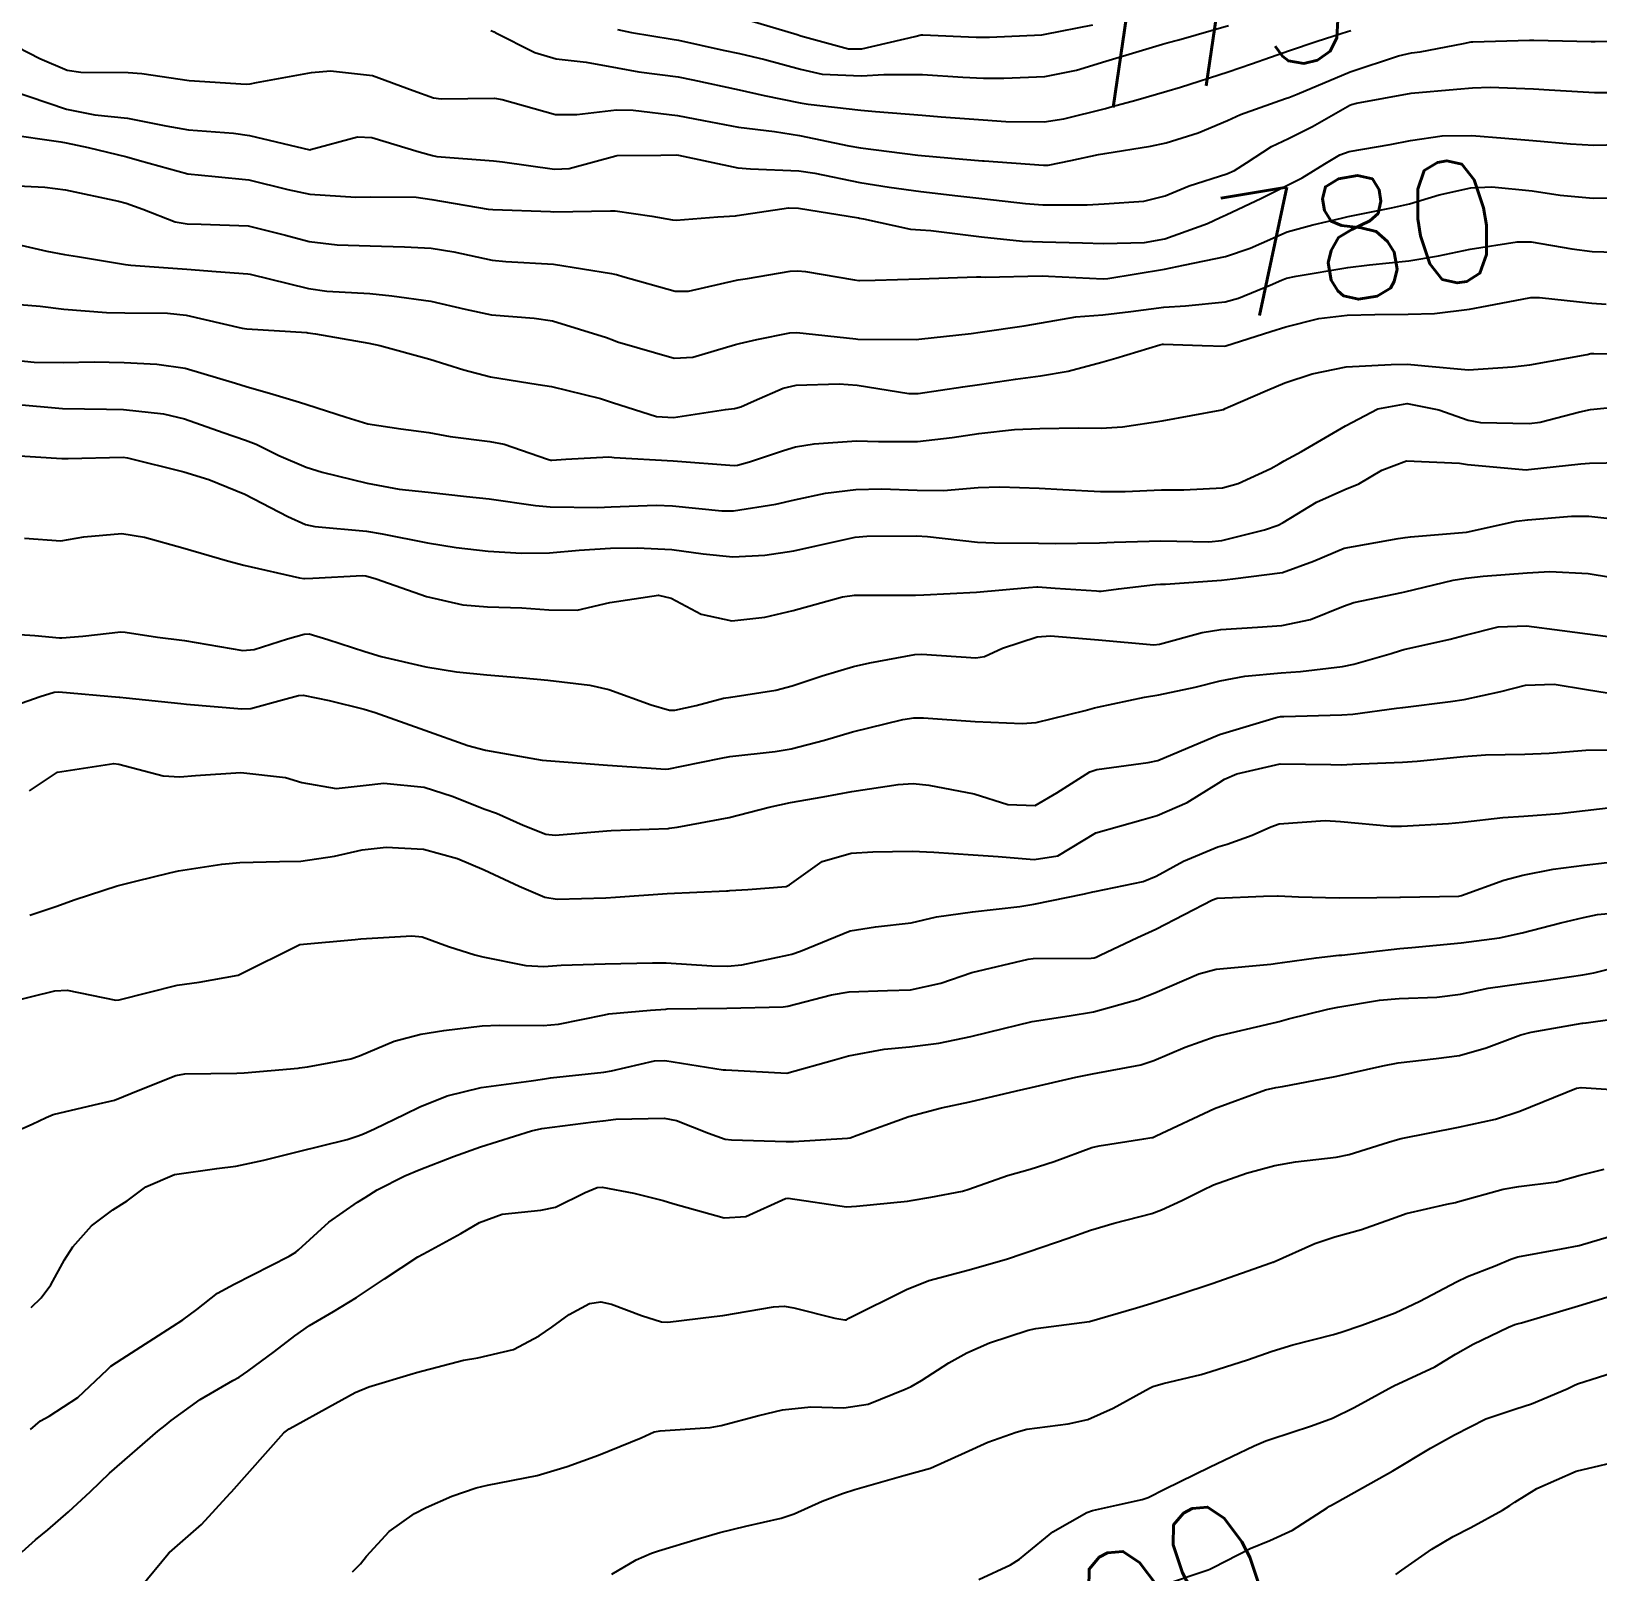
# Model space of a CAD drawing. Header units: metres. Extents: x 318500 to 325275, y 7408834 to 7428799.
# Drawn here: x 321854.1 to 321905.3, y 7423456.1 to 7423506.6 of the extents above; entities that cross this region are included whole.
import ezdxf
from ezdxf.enums import TextEntityAlignment as Align

# ---------------------------------------------------------------- set-up
doc = ezdxf.new("R2010")
doc.units = ezdxf.units.M
doc.header["$MEASUREMENT"] = 0
for name, color, linetype in [('Cotas', 45, 'Continuous'), ('Curvas de Nivel 1m', 11, 'Continuous'), ('Curvas de Nivel 5m', 15, 'Continuous'), ('Vias Primárias', 230, 'Continuous')]:
    doc.layers.add(name, color=color, linetype=linetype)
doc.styles.add('Style-STANDARD', font='STANDARD.shx')

msp = doc.modelspace()

# ---------------------------------------------------------------- linework, layer by layer
at = {"layer": 'Curvas de Nivel 1m', "flags": 128}
for points, elevation in [([(321877.268, 7423507.017), (321879.144, 7423506.451), (321879.26, 7423506.416), (321880.819, 7423505.989), (321881.256, 7423505.985), (321883, 7423506.394), (321883.206, 7423506.446), (321883.261, 7423506.449), (321885.006, 7423506.373), (321885.26, 7423506.363), (321885.438, 7423506.367), (321887.154, 7423506.449), (321887.262, 7423506.463), (321888.819, 7423506.772)], 774), ([(321869.116, 7423506.582), (321869.222, 7423506.543), (321869.259, 7423506.526), (321870.561, 7423505.868), (321871.251, 7423505.662), (321872.24, 7423505.551), (321873.248, 7423505.369), (321873.964, 7423505.236), (321875.246, 7423505.066), (321875.727, 7423504.975), (321877.242, 7423504.638), (321878.065, 7423504.462), (321879.237, 7423504.221), (321879.505, 7423504.176), (321881.233, 7423503.98), (321881.71, 7423503.936), (321883.231, 7423503.809), (321883.855, 7423503.759), (321885.229, 7423503.658), (321885.977, 7423503.61), (321887.229, 7423503.6), (321887.872, 7423503.692), (321889.236, 7423504.037), (321889.458, 7423504.095), (321890.232, 7423504.305), (321891.243, 7423504.595), (321891.689, 7423504.728), (321893.25, 7423505.233), (321894.011, 7423505.494), (321895.257, 7423505.929), (321896.137, 7423506.227), (321896.985, 7423506.494), (321897.266, 7423506.589)], 776), ([(321853.254, 7423506.235), (321854.357, 7423505.67), (321855.245, 7423505.29), (321855.698, 7423505.217), (321857.245, 7423505.212), (321857.687, 7423505.176), (321859.242, 7423504.951), (321861.106, 7423504.826), (321861.242, 7423504.842), (321861.444, 7423504.889), (321863.246, 7423505.213), (321863.866, 7423505.27), (321865.245, 7423505.108), (321866.57, 7423504.617), (321867.237, 7423504.386), (321867.492, 7423504.35), (321869.237, 7423504.372), (321869.49, 7423504.323), (321871.229, 7423503.841), (321871.933, 7423503.84), (321873.232, 7423503.99), (321873.774, 7423503.979), (321875.23, 7423503.802), (321876.076, 7423503.639), (321877.224, 7423503.423), (321878.403, 7423503.277), (321879.22, 7423503.143), (321880.83, 7423502.811), (321881.215, 7423502.748), (321883.094, 7423502.509), (321883.212, 7423502.493), (321884.564, 7423502.376), (321885.209, 7423502.318), (321885.263, 7423502.315), (321887.208, 7423502.176), (321887.365, 7423502.181), (321888.105, 7423502.331), (321889.013, 7423502.522), (321889.214, 7423502.56), (321890.714, 7423502.801), (321891.219, 7423502.912), (321892.265, 7423503.234), (321893.231, 7423503.641), (321893.655, 7423503.835), (321894.793, 7423504.244), (321895.127, 7423504.355), (321895.242, 7423504.391), (321895.508, 7423504.501), (321897.25, 7423505.233), (321898.829, 7423505.759), (321899.257, 7423505.85), (321899.542, 7423505.893), (321900.954, 7423506.163), (321901.21, 7423506.211), (321901.261, 7423506.217), (321903.12, 7423506.275), (321903.262, 7423506.273), (321905.137, 7423506.227), (321905.262, 7423506.227), (321907.098, 7423506.246)], 777), ([(321853.397, 7423504.629), (321855.229, 7423504.01), (321856.156, 7423503.826), (321857.225, 7423503.711), (321858.48, 7423503.462), (321859.219, 7423503.333), (321860.691, 7423503.223), (321861.217, 7423503.153), (321863.187, 7423502.684), (321863.21, 7423502.686), (321864.75, 7423503.104), (321865.217, 7423503.084), (321866.768, 7423502.614), (321867.208, 7423502.488), (321867.354, 7423502.462), (321869.206, 7423502.315), (321869.498, 7423502.284), (321871.203, 7423502.051), (321871.677, 7423502.071), (321873.209, 7423502.486), (321873.25, 7423502.489), (321874.677, 7423502.508), (321875.198, 7423502.512), (321875.264, 7423502.499), (321877.204, 7423502.088), (321877.616, 7423502.053), (321879.203, 7423501.994), (321879.727, 7423501.918), (321881.198, 7423501.612), (321882.15, 7423501.451), (321883.194, 7423501.315), (321884.401, 7423501.169), (321885.191, 7423501.083), (321886.613, 7423500.924), (321887.188, 7423500.88), (321888.637, 7423500.877), (321889.189, 7423500.907), (321890.494, 7423500.997), (321891.193, 7423501.173), (321891.971, 7423501.505), (321893.205, 7423501.897), (321893.462, 7423502.002), (321893.852, 7423502.254), (321894.674, 7423502.79), (321895.222, 7423503.055), (321896.018, 7423503.439), (321897.239, 7423504.141), (321897.289, 7423504.16), (321897.457, 7423504.207), (321899.244, 7423504.537), (321900.742, 7423504.668), (321901.245, 7423504.707), (321901.826, 7423504.731), (321903.245, 7423504.674), (321903.763, 7423504.64), (321905.245, 7423504.56), (321906.769, 7423504.56)], 778), ([(321853.216, 7423503.203), (321855.038, 7423502.946), (321855.212, 7423502.912), (321855.935, 7423502.759), (321857.206, 7423502.449), (321857.613, 7423502.325), (321859.198, 7423501.89), (321860.089, 7423501.808), (321861.195, 7423501.697), (321862.476, 7423501.385), (321863.189, 7423501.232), (321864.701, 7423501.124), (321865.188, 7423501.137), (321866.676, 7423501.127), (321867.187, 7423501.055), (321869.025, 7423500.74), (321869.182, 7423500.724), (321871.074, 7423500.659), (321871.182, 7423500.653), (321873.029, 7423500.685), (321873.182, 7423500.682), (321874.388, 7423500.512), (321875.062, 7423500.385), (321875.179, 7423500.374), (321876.543, 7423500.48), (321877.128, 7423500.523), (321877.181, 7423500.528), (321878.859, 7423500.779), (321879.185, 7423500.774), (321881.154, 7423500.447), (321881.18, 7423500.444), (321881.312, 7423500.418), (321882.859, 7423500.077), (321883.177, 7423500.056), (321883.524, 7423500.039), (321885.175, 7423499.835), (321886.515, 7423499.691), (321887.173, 7423499.665), (321888.481, 7423499.635), (321889.173, 7423499.617), (321890.518, 7423499.641), (321891.175, 7423499.763), (321892.573, 7423500.269), (321892.985, 7423500.461), (321893.184, 7423500.551), (321894.341, 7423501.1), (321895.199, 7423501.524), (321895.676, 7423501.76), (321896.417, 7423502.222), (321896.912, 7423502.517), (321897.216, 7423502.626), (321898.557, 7423502.853), (321899.222, 7423502.984), (321900.253, 7423503.141), (321901.225, 7423503.147), (321902.305, 7423503.063), (321903.223, 7423502.984), (321904.461, 7423502.871), (321905.221, 7423502.834), (321906.451, 7423502.859)], 779), ([(321853.169, 7423499.692), (321854.578, 7423499.364), (321855.165, 7423499.251), (321855.587, 7423499.187), (321857.162, 7423498.924), (321857.33, 7423498.906), (321859.161, 7423498.766), (321860.122, 7423498.7), (321861.159, 7423498.617), (321861.243, 7423498.605), (321863.152, 7423498.134), (321863.748, 7423498.054), (321865.15, 7423497.971), (321865.872, 7423497.9), (321867.147, 7423497.719), (321868.272, 7423497.464), (321869.14, 7423497.276), (321870.536, 7423497.162), (321871.138, 7423497.08), (321872.9, 7423496.532), (321873.129, 7423496.446), (321873.261, 7423496.395), (321875.12, 7423495.855), (321875.726, 7423495.886), (321877.128, 7423496.307), (321877.255, 7423496.342), (321877.824, 7423496.463), (321878.899, 7423496.687), (321879.134, 7423496.697), (321881.064, 7423496.488), (321881.131, 7423496.483), (321883.053, 7423496.469), (321883.131, 7423496.474), (321884.842, 7423496.665), (321885.135, 7423496.704), (321886.572, 7423496.915), (321887.14, 7423497.017), (321888.261, 7423497.206), (321889.145, 7423497.281), (321890.067, 7423497.38), (321891.149, 7423497.525), (321891.854, 7423497.574), (321893.152, 7423497.699), (321893.592, 7423497.817), (321894.625, 7423498.245), (321894.993, 7423498.41), (321895.162, 7423498.472), (321895.474, 7423498.547), (321897.166, 7423498.824), (321897.88, 7423498.912), (321899.169, 7423499.044), (321900.135, 7423499.205), (321901.173, 7423499.422), (321902.707, 7423499.669), (321903.175, 7423499.661), (321904.5, 7423499.436), (321905.172, 7423499.347), (321905.934, 7423499.331)], 781), ([(321853.143, 7423497.657), (321854.361, 7423497.559), (321855.14, 7423497.464), (321856.537, 7423497.351), (321857.139, 7423497.341), (321858.531, 7423497.328), (321859.138, 7423497.264), (321860.98, 7423496.844), (321861.132, 7423496.819), (321863.096, 7423496.695), (321863.13, 7423496.692), (321863.372, 7423496.656), (321865.126, 7423496.349), (321865.479, 7423496.272), (321867.118, 7423495.828), (321868.228, 7423495.478), (321869.11, 7423495.244), (321870.664, 7423494.999), (321871.106, 7423494.928), (321872.704, 7423494.534), (321873.099, 7423494.409), (321874.534, 7423493.948), (321875.094, 7423493.917), (321876.796, 7423494.173), (321877.097, 7423494.212), (321877.302, 7423494.264), (321877.734, 7423494.464), (321878.685, 7423494.875), (321879.108, 7423494.969), (321880.516, 7423495.022), (321881.108, 7423494.973), (321882.795, 7423494.705), (321883.105, 7423494.698), (321884.564, 7423494.92), (321885.109, 7423494.999), (321886.291, 7423495.174), (321887.114, 7423495.281), (321888.013, 7423495.43), (321889.121, 7423495.727), (321889.57, 7423495.858), (321891.016, 7423496.291), (321891.107, 7423496.313), (321891.13, 7423496.312), (321892.397, 7423496.271), (321893.13, 7423496.245), (321893.174, 7423496.26), (321894.653, 7423496.729), (321895.14, 7423496.884), (321896.216, 7423497.152), (321897.146, 7423497.263), (321898.053, 7423497.29), (321899.147, 7423497.299), (321900.001, 7423497.318), (321901.15, 7423497.461), (321901.728, 7423497.575), (321903.156, 7423497.839), (321903.439, 7423497.843), (321905.153, 7423497.661), (321905.623, 7423497.625)], 782), ([(321853.116, 7423495.833), (321854.172, 7423495.722), (321855.114, 7423495.714), (321856.131, 7423495.739), (321857.115, 7423495.718), (321858.179, 7423495.659), (321859.112, 7423495.53), (321860.759, 7423495.04), (321861.104, 7423494.925), (321861.977, 7423494.677), (321862.855, 7423494.421), (321863.097, 7423494.344), (321864.379, 7423493.926), (321865.091, 7423493.708), (321866.17, 7423493.538), (321867.088, 7423493.421), (321867.781, 7423493.294), (321869.086, 7423493.132), (321869.558, 7423493.046), (321870.972, 7423492.552), (321871.08, 7423492.522), (321871.109, 7423492.52), (321871.567, 7423492.545), (321872.981, 7423492.631), (321873.081, 7423492.617), (321873.157, 7423492.605), (321875.08, 7423492.5), (321877.078, 7423492.346), (321877.192, 7423492.355), (321877.578, 7423492.465), (321878.7, 7423492.838), (321879.085, 7423492.954), (321879.703, 7423493.057), (321881.087, 7423493.151), (321881.804, 7423493.126), (321883.087, 7423493.123), (321884.213, 7423493.255), (321885.09, 7423493.392), (321886.257, 7423493.518), (321887.092, 7423493.558), (321888.347, 7423493.576), (321889.093, 7423493.568), (321889.791, 7423493.605), (321891.095, 7423493.805), (321892.994, 7423494.156), (321893.099, 7423494.18), (321893.154, 7423494.205), (321893.251, 7423494.258), (321894.54, 7423494.814), (321895.112, 7423495.044), (321895.997, 7423495.347), (321897.12, 7423495.57), (321898.588, 7423495.654), (321899.125, 7423495.658), (321899.693, 7423495.605), (321901.123, 7423495.475), (321902.555, 7423495.569), (321903.125, 7423495.641), (321905.005, 7423495.978), (321905.129, 7423496.005), (321905.217, 7423496.011), (321907.129, 7423495.981)], 783), ([(321853.529, 7423494.352), (321855.094, 7423494.212), (321856.535, 7423494.189), (321857.094, 7423494.175), (321858.403, 7423494.031), (321859.092, 7423493.872), (321860.358, 7423493.426), (321861.085, 7423493.172), (321861.435, 7423493.036), (321862.181, 7423492.673), (321863.074, 7423492.285), (321863.597, 7423492.127), (321865.067, 7423491.762), (321866.112, 7423491.572), (321867.063, 7423491.465), (321868.321, 7423491.331), (321869.06, 7423491.25), (321870.582, 7423491.032), (321871.057, 7423490.985), (321872.62, 7423490.971), (321873.057, 7423490.988), (321874.527, 7423491.039), (321875.058, 7423491.018), (321876.676, 7423490.855), (321877.056, 7423490.855), (321878.444, 7423491.071), (321879.061, 7423491.213), (321880.066, 7423491.434), (321881.067, 7423491.552), (321881.901, 7423491.575), (321883.067, 7423491.534), (321883.929, 7423491.52), (321885.069, 7423491.618), (321885.781, 7423491.648), (321887.069, 7423491.595), (321887.836, 7423491.561), (321889.068, 7423491.487), (321889.876, 7423491.494), (321891.069, 7423491.546), (321891.802, 7423491.546), (321893.07, 7423491.615), (321893.575, 7423491.75), (321894.649, 7423492.244), (321894.924, 7423492.399), (321895.083, 7423492.49), (321895.651, 7423492.797), (321897.094, 7423493.638), (321898.155, 7423494.194), (321899.112, 7423494.375), (321900.15, 7423494.17), (321901.105, 7423493.822), (321901.508, 7423493.75), (321903.104, 7423493.715), (321903.469, 7423493.76), (321904.762, 7423494.105), (321905.111, 7423494.18), (321906.848, 7423494.347)], 784), ([(321853.855, 7423489.965), (321855.037, 7423489.878), (321855.791, 7423490.006), (321857.041, 7423490.114), (321857.776, 7423489.992), (321859.034, 7423489.645), (321860.499, 7423489.224), (321861.026, 7423489.078), (321862.852, 7423488.663), (321862.998, 7423488.638), (321863.02, 7423488.638), (321863.292, 7423488.656), (321864.914, 7423488.74), (321865.021, 7423488.725), (321865.359, 7423488.627), (321867.014, 7423488.058), (321868.202, 7423487.783), (321869.011, 7423487.717), (321870.135, 7423487.687), (321871.011, 7423487.612), (321871.945, 7423487.607), (321873.013, 7423487.858), (321874.607, 7423488.097), (321875.015, 7423487.994), (321876.004, 7423487.479), (321877.008, 7423487.253), (321878.088, 7423487.381), (321879.011, 7423487.592), (321880.633, 7423488.043), (321881.017, 7423488.101), (321882.715, 7423488.092), (321883.017, 7423488.101), (321883.291, 7423488.113), (321885.018, 7423488.192), (321886.717, 7423488.345), (321886.992, 7423488.369), (321887.02, 7423488.368), (321887.59, 7423488.331), (321888.944, 7423488.236), (321889.019, 7423488.231), (321889.099, 7423488.23), (321889.665, 7423488.304), (321890.873, 7423488.45), (321891.032, 7423488.46), (321891.206, 7423488.462), (321893.033, 7423488.593), (321893.406, 7423488.627), (321895.036, 7423488.842), (321896.049, 7423489.211), (321897.044, 7423489.64), (321898.816, 7423489.952), (321899.048, 7423489.987), (321899.216, 7423490.01), (321901.05, 7423490.16), (321902.675, 7423490.516), (321903.057, 7423490.564), (321904.487, 7423490.68), (321905.059, 7423490.686), (321906.629, 7423490.512)], 786), ([(321853.001, 7423486.852), (321854.187, 7423486.778), (321854.999, 7423486.698), (321855.069, 7423486.698), (321855.766, 7423486.759), (321857.002, 7423486.892), (321857.148, 7423486.884), (321858.203, 7423486.722), (321858.999, 7423486.628), (321859.094, 7423486.613), (321860.994, 7423486.283), (321861.365, 7423486.314), (321862.464, 7423486.668), (321863.002, 7423486.822), (321863.17, 7423486.826), (321863.781, 7423486.648), (321864.994, 7423486.255), (321865.525, 7423486.091), (321866.987, 7423485.747), (321867.99, 7423485.59), (321868.984, 7423485.483), (321870.159, 7423485.386), (321870.981, 7423485.309), (321872.361, 7423485.154), (321872.977, 7423485.008), (321874.36, 7423484.509), (321874.967, 7423484.33), (321875.139, 7423484.326), (321875.833, 7423484.487), (321876.728, 7423484.72), (321876.974, 7423484.76), (321878.45, 7423484.984), (321878.98, 7423485.126), (321879.967, 7423485.454), (321880.99, 7423485.76), (321881.521, 7423485.883), (321882.996, 7423486.154), (321883.221, 7423486.163), (321884.995, 7423486.046), (321885.273, 7423486.088), (321885.863, 7423486.357), (321887.004, 7423486.732), (321887.437, 7423486.766), (321889.003, 7423486.633), (321890.821, 7423486.473), (321891.003, 7423486.488), (321892.404, 7423486.874), (321893.011, 7423486.968), (321894.207, 7423487.047), (321895.013, 7423487.105), (321895.942, 7423487.295), (321897.023, 7423487.738), (321897.371, 7423487.859), (321898.936, 7423488.181), (321899.03, 7423488.201), (321900.615, 7423488.583), (321901.035, 7423488.655), (321901.6, 7423488.716), (321903.037, 7423488.831), (321903.787, 7423488.868), (321905.037, 7423488.803), (321906.566, 7423488.554)], 787), ([(321853.336, 7423484.415), (321854.359, 7423484.776), (321854.822, 7423484.922), (321854.972, 7423484.927), (321856.95, 7423484.761), (321856.97, 7423484.76), (321857.176, 7423484.737), (321858.968, 7423484.545), (321859.149, 7423484.526), (321860.965, 7423484.374), (321861.262, 7423484.389), (321862.302, 7423484.67), (321862.82, 7423484.815), (321862.972, 7423484.824), (321863.825, 7423484.647), (321864.966, 7423484.359), (321865.334, 7423484.256), (321866.956, 7423483.676), (321868.365, 7423483.172), (321868.947, 7423483.023), (321870.796, 7423482.698), (321870.942, 7423482.681), (321872.94, 7423482.53), (321874.84, 7423482.403), (321874.939, 7423482.41), (321875.364, 7423482.494), (321876.656, 7423482.763), (321876.945, 7423482.812), (321878.423, 7423482.98), (321878.949, 7423483.069), (321880.034, 7423483.354), (321880.958, 7423483.621), (321882.599, 7423484.03), (321882.967, 7423484.081), (321883.277, 7423484.077), (321884.966, 7423483.956), (321886.512, 7423483.893), (321886.966, 7423483.924), (321888.567, 7423484.316), (321888.878, 7423484.404), (321888.972, 7423484.427), (321890.517, 7423484.754), (321890.978, 7423484.83), (321892.175, 7423485.079), (321892.985, 7423485.289), (321893.794, 7423485.442), (321894.99, 7423485.549), (321895.619, 7423485.596), (321896.993, 7423485.759), (321897.367, 7423485.832), (321898.583, 7423486.186), (321898.897, 7423486.286), (321899.002, 7423486.313), (321900.517, 7423486.655), (321901.009, 7423486.789), (321902.094, 7423487.064), (321903.014, 7423487.094), (321904.183, 7423486.942), (321905.011, 7423486.835), (321906.446, 7423486.648)], 788), ([(321854.02, 7423481.688), (321854.935, 7423482.296), (321856.776, 7423482.58), (321856.938, 7423482.558), (321858.394, 7423482.178), (321858.934, 7423482.144), (321859.451, 7423482.189), (321860.936, 7423482.293), (321862.398, 7423482.131), (321862.933, 7423481.962), (321864.054, 7423481.766), (321864.932, 7423481.868), (321865.618, 7423481.939), (321866.932, 7423481.814), (321867.847, 7423481.514), (321868.925, 7423481.093), (321869.304, 7423480.954), (321870.18, 7423480.561), (321870.916, 7423480.274), (321871.224, 7423480.239), (321872.918, 7423480.379), (321873.058, 7423480.387), (321874.919, 7423480.458), (321874.957, 7423480.462), (321875.212, 7423480.496), (321876.923, 7423480.82), (321878.227, 7423481.157), (321878.929, 7423481.309), (321879.994, 7423481.497), (321880.932, 7423481.663), (321882.447, 7423481.902), (321882.943, 7423481.926), (321883.449, 7423481.878), (321884.938, 7423481.587), (321886.045, 7423481.242), (321886.933, 7423481.212), (321887.647, 7423481.621), (321888.729, 7423482.313), (321888.951, 7423482.386), (321890.634, 7423482.612), (321890.954, 7423482.682), (321891.652, 7423482.974), (321892.963, 7423483.529), (321894.827, 7423484.09), (321894.969, 7423484.119), (321895.073, 7423484.125), (321896.97, 7423484.174), (321897.33, 7423484.205), (321898.762, 7423484.394), (321898.974, 7423484.422), (321900.531, 7423484.61), (321900.978, 7423484.681), (321902.178, 7423484.946), (321902.985, 7423485.148), (321903.919, 7423485.183), (321904.984, 7423485.01), (321906.272, 7423484.795)], 789), ([(321853.387, 7423474.785), (321854.844, 7423475.139), (321855.243, 7423475.163), (321856.841, 7423474.834), (321856.945, 7423474.842), (321858.846, 7423475.331), (321859.566, 7423475.421), (321860.85, 7423475.654), (321862.86, 7423476.66), (321864.674, 7423476.822), (321864.863, 7423476.841), (321866.534, 7423476.944), (321866.864, 7423476.906), (321867.734, 7423476.597), (321868.593, 7423476.32), (321868.857, 7423476.258), (321870.267, 7423475.972), (321870.854, 7423475.941), (321871.418, 7423475.981), (321872.855, 7423476.028), (321874.407, 7423476.058), (321874.856, 7423476.054), (321876.345, 7423475.961), (321876.862, 7423475.946), (321877.335, 7423475.993), (321878.868, 7423476.315), (321878.972, 7423476.345), (321879.248, 7423476.444), (321880.877, 7423477.102), (321881.707, 7423477.236), (321882.88, 7423477.368), (321883.703, 7423477.561), (321884.884, 7423477.725), (321886.436, 7423477.898), (321886.886, 7423477.979), (321888.548, 7423478.315), (321888.824, 7423478.378), (321888.891, 7423478.393), (321890.466, 7423478.725), (321890.899, 7423478.897), (321891.791, 7423479.392), (321892.914, 7423479.855), (321893.223, 7423479.947), (321894.038, 7423480.243), (321894.647, 7423480.511), (321894.926, 7423480.607), (321896.427, 7423480.716), (321896.927, 7423480.682), (321898.574, 7423480.536), (321898.925, 7423480.532), (321900.466, 7423480.617), (321900.928, 7423480.668), (321902.248, 7423480.82), (321902.931, 7423480.863), (321904.098, 7423480.947), (321904.934, 7423481.043), (321905.876, 7423481.15)], 791), ([(321853.189, 7423470.373), (321854.097, 7423470.777), (321854.561, 7423470.995), (321854.785, 7423471.087), (321856.134, 7423471.405), (321856.792, 7423471.565), (321857.628, 7423471.897), (321858.805, 7423472.368), (321859.095, 7423472.418), (321860.806, 7423472.443), (321861.041, 7423472.452), (321862.809, 7423472.607), (321862.853, 7423472.616), (321863.112, 7423472.655), (321864.533, 7423472.915), (321864.816, 7423473.013), (321865.953, 7423473.489), (321866.827, 7423473.722), (321867.581, 7423473.847), (321868.831, 7423473.994), (321869.392, 7423474.012), (321870.832, 7423474.004), (321871.326, 7423474.052), (321872.837, 7423474.36), (321872.982, 7423474.384), (321874.341, 7423474.507), (321874.84, 7423474.542), (321874.888, 7423474.546), (321876.841, 7423474.569), (321878.682, 7423474.612), (321878.843, 7423474.637), (321880.272, 7423475.005), (321880.85, 7423475.112), (321882.102, 7423475.15), (321882.852, 7423475.179), (321883.842, 7423475.393), (321884.86, 7423475.737), (321886.708, 7423476.183), (321886.868, 7423476.196), (321888.772, 7423476.215), (321888.869, 7423476.223), (321888.935, 7423476.243), (321889.064, 7423476.308), (321890.28, 7423476.892), (321890.879, 7423477.157), (321892.743, 7423478.117), (321892.889, 7423478.17), (321894.413, 7423478.237), (321894.872, 7423478.248), (321894.89, 7423478.251), (321895.557, 7423478.223), (321896.89, 7423478.189), (321898.123, 7423478.192), (321898.868, 7423478.203), (321898.89, 7423478.207), (321900.798, 7423478.245), (321900.892, 7423478.262), (321902.272, 7423478.764), (321902.902, 7423478.93), (321903.896, 7423479.124), (321904.907, 7423479.26), (321905.653, 7423479.348)], 792), ([(321854.072, 7423464.776), (321854.394, 7423465.084), (321854.711, 7423465.519), (321855.158, 7423466.329), (321855.428, 7423466.76), (321856.045, 7423467.446), (321856.748, 7423467.968), (321857.217, 7423468.269), (321857.826, 7423468.724), (321858.764, 7423469.131), (321860.143, 7423469.319), (321860.767, 7423469.397), (321861.689, 7423469.596), (321862.772, 7423469.864), (321864.409, 7423470.268), (321864.778, 7423470.393), (321864.945, 7423470.462), (321865.306, 7423470.625), (321866.296, 7423471.106), (321866.791, 7423471.347), (321867.686, 7423471.707), (321868.801, 7423471.977), (321870.44, 7423472.191), (321870.807, 7423472.25), (321871.066, 7423472.289), (321872.81, 7423472.481), (321873.069, 7423472.526), (321874.473, 7423472.848), (321874.815, 7423472.858), (321876.724, 7423472.558), (321876.811, 7423472.549), (321878.81, 7423472.45), (321880.364, 7423472.88), (321880.819, 7423473.009), (321881.994, 7423473.231), (321882.824, 7423473.31), (321883.777, 7423473.429), (321884.829, 7423473.644), (321885.404, 7423473.789), (321886.837, 7423474.133), (321888.048, 7423474.322), (321888.842, 7423474.45), (321890.29, 7423474.854), (321890.852, 7423475.078), (321892.289, 7423475.696), (321892.864, 7423475.853), (321894.651, 7423476.018), (321894.867, 7423476.046), (321895.026, 7423476.07), (321896.137, 7423476.217), (321896.783, 7423476.299), (321896.871, 7423476.304), (321896.971, 7423476.309), (321898.873, 7423476.526), (321899.263, 7423476.563), (321900.876, 7423476.717), (321902.137, 7423476.877), (321902.879, 7423477.038), (321904.138, 7423477.366), (321904.884, 7423477.545), (321905.343, 7423477.638), (321906.887, 7423477.787)], 793), ([(321854.043, 7423460.776), (321854.371, 7423461.056), (321854.657, 7423461.212), (321855.592, 7423461.83), (321856.565, 7423462.742), (321856.681, 7423462.853), (321857.043, 7423463.094), (321858.694, 7423464.155), (321859.035, 7423464.368), (321859.495, 7423464.702), (321860.174, 7423465.237), (321860.718, 7423465.54), (321862.519, 7423466.454), (321862.729, 7423466.584), (321862.822, 7423466.659), (321863.818, 7423467.57), (321864.754, 7423468.217), (321865.006, 7423468.378), (321865.396, 7423468.624), (321866.299, 7423469.08), (321866.767, 7423469.277), (321867.899, 7423469.721), (321868.775, 7423470.034), (321870.444, 7423470.555), (321870.791, 7423470.629), (321872.48, 7423470.846), (321872.794, 7423470.889), (321873.209, 7423470.939), (321874.795, 7423470.97), (321875.198, 7423470.898), (321876.243, 7423470.478), (321876.787, 7423470.283), (321876.995, 7423470.26), (321878.786, 7423470.21), (321879.022, 7423470.21), (321880.788, 7423470.313), (321880.878, 7423470.329), (321881.106, 7423470.415), (321882.796, 7423471.028), (321883.87, 7423471.309), (321884.801, 7423471.511), (321886.328, 7423471.869), (321886.806, 7423471.979), (321888.27, 7423472.318), (321888.812, 7423472.426), (321890.388, 7423472.722), (321890.819, 7423472.858), (321891.847, 7423473.296), (321892.831, 7423473.643), (321894.688, 7423474.082), (321894.838, 7423474.12), (321894.926, 7423474.142), (321895.224, 7423474.226), (321896.515, 7423474.544), (321896.846, 7423474.608), (321898.209, 7423474.831), (321898.851, 7423474.889), (321900.083, 7423474.93), (321900.853, 7423475.034), (321901.765, 7423475.232), (321902.859, 7423475.385), (321903.515, 7423475.466), (321904.864, 7423475.667), (321905.224, 7423475.735), (321906.604, 7423476.083)], 794), ([(321857.675, 7423455.632), (321858.554, 7423456.711), (321858.575, 7423456.736), (321858.601, 7423456.752), (321859.649, 7423457.666), (321860.588, 7423458.69), (321860.605, 7423458.715), (321860.63, 7423458.74), (321862.336, 7423460.665), (321862.514, 7423460.801), (321862.653, 7423460.875), (321863.801, 7423461.504), (321864.67, 7423461.992), (321865.127, 7423462.172), (321866.579, 7423462.611), (321866.654, 7423462.637), (321866.681, 7423462.645), (321868.226, 7423463.047), (321868.688, 7423463.121), (321869.855, 7423463.4), (321870.699, 7423463.846), (321871.117, 7423464.133), (321871.683, 7423464.54), (321872.342, 7423464.905), (321872.714, 7423464.955), (321873.068, 7423464.879), (321874.053, 7423464.51), (321874.707, 7423464.301), (321874.915, 7423464.289), (321876.432, 7423464.474), (321876.71, 7423464.509), (321878.373, 7423464.793), (321878.714, 7423464.813), (321879.03, 7423464.762), (321880.38, 7423464.425), (321880.709, 7423464.363), (321880.756, 7423464.373), (321880.834, 7423464.418), (321882.72, 7423465.361), (321883.454, 7423465.652), (321884.726, 7423465.989), (321885.993, 7423466.351), (321886.539, 7423466.536), (321886.734, 7423466.604), (321888.015, 7423467.047), (321888.745, 7423467.303), (321889.518, 7423467.532), (321890.753, 7423467.855), (321891.073, 7423467.968), (321891.732, 7423468.275), (321892.413, 7423468.617), (321892.768, 7423468.788), (321893.851, 7423469.167), (321894.778, 7423469.42), (321895.456, 7423469.547), (321896.782, 7423469.697), (321897.208, 7423469.779), (321898.5, 7423470.184), (321898.791, 7423470.273), (321898.916, 7423470.303), (321900.795, 7423470.68), (321901.999, 7423470.937), (321902.801, 7423471.202), (321904.656, 7423471.95), (321904.809, 7423471.977), (321906.595, 7423471.86)], 796), ([(321864.592, 7423456.118), (321864.848, 7423456.376), (321865.047, 7423456.626), (321865.79, 7423457.44), (321866.621, 7423458.027), (321867, 7423458.228), (321867.844, 7423458.592), (321868.633, 7423458.863), (321869.011, 7423458.952), (321870.637, 7423459.267), (321871.611, 7423459.569), (321872.644, 7423459.935), (321874.04, 7423460.509), (321874.458, 7423460.698), (321874.654, 7423460.738), (321876.292, 7423460.839), (321876.657, 7423460.909), (321877.885, 7423461.235), (321878.665, 7423461.417), (321879.587, 7423461.515), (321880.666, 7423461.487), (321881.473, 7423461.603), (321882.676, 7423462.096), (321882.875, 7423462.19), (321883.209, 7423462.385), (321884.11, 7423462.955), (321884.694, 7423463.284), (321885.445, 7423463.612), (321886.705, 7423464.035), (321886.957, 7423464.085), (321888.71, 7423464.31), (321890.247, 7423464.763), (321890.716, 7423464.908), (321891.638, 7423465.195), (321892.723, 7423465.557), (321894.651, 7423466.231), (321894.707, 7423466.253), (321894.73, 7423466.261), (321896.086, 7423466.87), (321896.743, 7423467.087), (321897.617, 7423467.327), (321898.753, 7423467.734), (321899.08, 7423467.85), (321900.405, 7423468.155), (321900.697, 7423468.215), (321900.761, 7423468.228), (321902.252, 7423468.651), (321902.769, 7423468.73), (321904, 7423468.883), (321904.775, 7423469.104), (321905.563, 7423469.303)], 797), ([(321873.08, 7423456.036), (321873.871, 7423456.511), (321874.379, 7423456.728), (321874.605, 7423456.801), (321875.9, 7423457.192), (321876.614, 7423457.402), (321877.468, 7423457.611), (321878.621, 7423457.875), (321879.05, 7423458.017), (321879.957, 7423458.43), (321880.633, 7423458.683), (321881.036, 7423458.816), (321882.639, 7423459.267), (321883.512, 7423459.51), (321884.647, 7423460.028), (321885.385, 7423460.359), (321886.313, 7423460.687), (321886.657, 7423460.783), (321888.012, 7423460.967), (321888.662, 7423461.109), (321889.488, 7423461.481), (321890.678, 7423462.134), (321890.785, 7423462.182), (321891.126, 7423462.283), (321892.366, 7423462.583), (321892.686, 7423462.672), (321893.881, 7423463.053), (321894.697, 7423463.345), (321895.372, 7423463.551), (321896.705, 7423463.888), (321896.95, 7423463.962), (321897.629, 7423464.196), (321898.714, 7423464.595), (321899.53, 7423464.979), (321900.725, 7423465.615), (321901.091, 7423465.782), (321901.993, 7423466.137), (321902.507, 7423466.359), (321902.734, 7423466.427), (321904.16, 7423466.688), (321904.741, 7423466.806), (321905.73, 7423467.1)], 798), ([(321885.086, 7423455.869), (321886.123, 7423456.347), (321886.417, 7423456.529), (321886.605, 7423456.689), (321887.517, 7423457.426), (321888.626, 7423458.059), (321888.812, 7423458.124), (321889.594, 7423458.3), (321890.438, 7423458.486), (321890.633, 7423458.555), (321891.191, 7423458.837), (321892.643, 7423459.545), (321894.104, 7423460.238), (321894.484, 7423460.401), (321894.653, 7423460.458), (321895.985, 7423460.892), (321896.664, 7423461.147), (321897.374, 7423461.495), (321898.628, 7423462.181), (321898.664, 7423462.196), (321898.68, 7423462.205), (321900.02, 7423462.83), (321900.696, 7423463.239), (321901.27, 7423463.576), (321902.432, 7423464.133), (321902.632, 7423464.21), (321902.711, 7423464.234), (321902.858, 7423464.274), (321904.717, 7423464.829), (321905.787, 7423465.15)], 799), ([(321898.743, 7423456.032), (321898.94, 7423456.175), (321899.915, 7423456.855), (321900.617, 7423457.273), (321901.196, 7423457.57), (321902.237, 7423458.134), (321902.474, 7423458.289), (321902.633, 7423458.401), (321903.359, 7423458.841), (321904.643, 7423459.413), (321906.404, 7423459.83)], 801)]:
    msp.add_lwpolyline(points, dxfattribs=dict(at, elevation=elevation))
at = {"layer": 'Curvas de Nivel 5m', "flags": 128}
for points, elevation in [([(321873.261, 7423506.617), (321873.721, 7423506.523), (321875.054, 7423506.299), (321875.258, 7423506.265), (321876.723, 7423505.946), (321877.254, 7423505.829), (321878.082, 7423505.632), (321879.249, 7423505.315), (321879.967, 7423505.159), (321881.247, 7423505.102), (321881.984, 7423505.145), (321883.248, 7423505.149), (321884.568, 7423505.055), (321885.247, 7423505.028), (321885.911, 7423505.025), (321887.247, 7423505.082), (321888.288, 7423505.291), (321889.253, 7423505.582), (321891.1, 7423506.134), (321891.259, 7423506.181), (321891.633, 7423506.284), (321893.267, 7423506.747)], 775), ([(321853.191, 7423501.517), (321854.513, 7423501.453), (321855.189, 7423501.373), (321856.927, 7423501), (321857.183, 7423500.929), (321857.721, 7423500.732), (321858.783, 7423500.323), (321859.175, 7423500.251), (321859.636, 7423500.245), (321861.175, 7423500.192), (321862.391, 7423499.89), (321863.17, 7423499.674), (321864.091, 7423499.568), (321865.169, 7423499.53), (321866.288, 7423499.5), (321867.168, 7423499.456), (321867.909, 7423499.34), (321869.165, 7423499.063), (321869.609, 7423499.017), (321871.164, 7423498.934), (321873.064, 7423498.628), (321873.161, 7423498.61), (321873.231, 7423498.6), (321873.441, 7423498.526), (321875.153, 7423498.05), (321875.591, 7423498.056), (321877.159, 7423498.408), (321877.211, 7423498.418), (321877.521, 7423498.466), (321878.914, 7423498.701), (321879.163, 7423498.72), (321879.412, 7423498.696), (321881.019, 7423498.422), (321881.16, 7423498.402), (321881.179, 7423498.401), (321881.7, 7423498.412), (321883.161, 7423498.453), (321885.011, 7423498.522), (321885.161, 7423498.516), (321885.299, 7423498.505), (321887.162, 7423498.549), (321887.368, 7423498.544), (321889.161, 7423498.453), (321889.314, 7423498.461), (321891.165, 7423498.775), (321891.787, 7423498.901), (321893.169, 7423499.181), (321893.967, 7423499.457), (321895.178, 7423499.993), (321896.028, 7423500.227), (321896.959, 7423500.438), (321897.184, 7423500.495), (321898.602, 7423500.775), (321899.191, 7423500.916), (321900.161, 7423501.205), (321901.199, 7423501.432), (321901.885, 7423501.465), (321903.198, 7423501.333), (321904.117, 7423501.195), (321905.195, 7423501.095), (321906.182, 7423501.108)], 780), ([(321853.177, 7423492.691), (321855.077, 7423492.568), (321855.276, 7423492.568), (321857.078, 7423492.612), (321857.218, 7423492.598), (321859.071, 7423492.13), (321859.884, 7423491.885), (321861.061, 7423491.403), (321862.476, 7423490.669), (321863.046, 7423490.411), (321863.351, 7423490.35), (321865.043, 7423490.194), (321865.559, 7423490.108), (321867.038, 7423489.813), (321867.979, 7423489.653), (321869.034, 7423489.536), (321870.121, 7423489.476), (321871.034, 7423489.482), (321872.005, 7423489.571), (321873.037, 7423489.631), (321873.911, 7423489.643), (321875.036, 7423489.596), (321876.072, 7423489.447), (321877.033, 7423489.35), (321878.088, 7423489.406), (321879.037, 7423489.55), (321879.771, 7423489.707), (321881.044, 7423489.991), (321881.428, 7423490.031), (321883.045, 7423490.044), (321883.409, 7423490.022), (321885.042, 7423489.835), (321885.591, 7423489.813), (321887.042, 7423489.797), (321887.586, 7423489.788), (321889.043, 7423489.813), (321889.516, 7423489.835), (321891.046, 7423489.874), (321892.622, 7423489.842), (321893.046, 7423489.883), (321894.442, 7423490.239), (321894.891, 7423490.394), (321895.054, 7423490.479), (321896.144, 7423491.144), (321897.07, 7423491.559), (321897.534, 7423491.742), (321898.285, 7423492.192), (321899.085, 7423492.499), (321900.83, 7423492.417), (321901.083, 7423492.379), (321903.006, 7423492.206), (321903.081, 7423492.21), (321904.797, 7423492.392), (321905.085, 7423492.415), (321906.719, 7423492.45)], 785), ([(321854.029, 7423477.622), (321854.877, 7423477.901), (321855.513, 7423478.128), (321856.888, 7423478.577), (321857.012, 7423478.614), (321857.501, 7423478.731), (321858.604, 7423479.004), (321858.895, 7423479.068), (321860.311, 7423479.284), (321860.9, 7423479.342), (321862.2, 7423479.371), (321862.901, 7423479.383), (321863.994, 7423479.554), (321864.907, 7423479.756), (321865.687, 7423479.844), (321866.908, 7423479.784), (321868.026, 7423479.471), (321868.898, 7423479.1), (321870.047, 7423478.563), (321870.885, 7423478.204), (321871.293, 7423478.137), (321872.885, 7423478.19), (321873.201, 7423478.209), (321874.887, 7423478.325), (321876.831, 7423478.413), (321876.889, 7423478.417), (321876.938, 7423478.421), (321877.531, 7423478.464), (321878.781, 7423478.562), (321878.892, 7423478.61), (321879.967, 7423479.371), (321880.908, 7423479.647), (321881.625, 7423479.693), (321882.91, 7423479.717), (321883.614, 7423479.679), (321884.908, 7423479.593), (321885.723, 7423479.543), (321886.906, 7423479.44), (321887.673, 7423479.564), (321888.92, 7423480.31), (321890.466, 7423480.755), (321890.929, 7423480.887), (321891.907, 7423481.303), (321892.945, 7423481.949), (321893.137, 7423482.067), (321893.537, 7423482.251), (321894.953, 7423482.578), (321896.612, 7423482.555), (321896.953, 7423482.544), (321897.317, 7423482.568), (321898.954, 7423482.629), (321899.442, 7423482.662), (321900.957, 7423482.814), (321901.68, 7423482.866), (321902.958, 7423482.89), (321903.764, 7423482.924), (321904.959, 7423483.018), (321906.021, 7423483.028)], 790), ([(321853.771, 7423456.772), (321854.212, 7423457.16), (321854.611, 7423457.49), (321855.297, 7423458.076), (321856.008, 7423458.746), (321856.636, 7423459.344), (321858.216, 7423460.717), (321858.455, 7423460.911), (321858.655, 7423461.072), (321859.605, 7423461.761), (321860.675, 7423462.381), (321860.873, 7423462.491), (321861.16, 7423462.683), (321862.033, 7423463.327), (321862.698, 7423463.845), (321863.179, 7423464.177), (321863.961, 7423464.641), (321864.715, 7423465.101), (321865.632, 7423465.709), (321866.728, 7423466.426), (321867.049, 7423466.605), (321868.132, 7423467.196), (321868.745, 7423467.56), (321869.487, 7423467.83), (321870.751, 7423467.963), (321871.237, 7423468.061), (321872.209, 7423468.536), (321872.596, 7423468.698), (321872.763, 7423468.711), (321873.797, 7423468.514), (321874.757, 7423468.275), (321875.069, 7423468.182), (321876.749, 7423467.71), (321877.461, 7423467.751), (321878.758, 7423468.34), (321878.85, 7423468.357), (321880.755, 7423468.073), (321881.085, 7423468.085), (321882.758, 7423468.258), (321882.875, 7423468.272), (321883.517, 7423468.382), (321884.551, 7423468.584), (321884.764, 7423468.648), (321886.026, 7423469.096), (321886.774, 7423469.3), (321887.558, 7423469.549), (321888.785, 7423470.006), (321889.026, 7423470.068), (321890.488, 7423470.293), (321890.748, 7423470.333), (321890.791, 7423470.343), (321890.891, 7423470.389), (321892.8, 7423471.292), (321894.469, 7423471.897), (321894.807, 7423471.975), (321895.028, 7423472.007), (321896.111, 7423472.217), (321896.698, 7423472.324), (321896.812, 7423472.35), (321898.319, 7423472.686), (321898.819, 7423472.787), (321900.056, 7423472.927), (321900.823, 7423473.025), (321901.697, 7423473.271), (321902.833, 7423473.695), (321903.173, 7423473.786), (321904.84, 7423474.078), (321904.859, 7423474.081), (321904.973, 7423474.098), (321906.596, 7423474.322)], 795), ([(321891.168, 7423455.704), (321892.599, 7423456.18), (321892.656, 7423456.202), (321892.764, 7423456.258), (321893.967, 7423456.882), (321894.614, 7423457.145), (321895.36, 7423457.481), (321896.49, 7423458.211), (321896.574, 7423458.268), (321896.631, 7423458.298), (321896.829, 7423458.404), (321898.642, 7423459.429), (321899.873, 7423460.162), (321900.369, 7423460.439), (321900.657, 7423460.598), (321901.684, 7423461.121), (321902.67, 7423461.459), (321903.18, 7423461.614), (321904.346, 7423462.105), (321904.566, 7423462.218), (321904.683, 7423462.269), (321906.062, 7423462.706)], 800)]:
    msp.add_lwpolyline(points, dxfattribs=dict(at, elevation=elevation))
at = {"layer": 'Vias Primárias'}
for points in [[(323715.644, 7420145.548, 0), (323709.04, 7420132.939)], [(323831.088, 7420001.787, 0), (323833.844, 7420008.443, 0.220888)]]:
    msp.add_lwpolyline(points, format="xyb", dxfattribs=at)

# ---------------------------------------------------------------- texts
at = {"layer": 'Cotas', "style": 'Style-STANDARD'}
for s, rotation, p in [('775', 13.0009, (321892.535, 7423506.827, 775)), ('780', 9.3596, (321897.5, 7423499.812, 780)), ('800', 27.6076, (321890.092, 7423454.894, 800))]:
    msp.add_text(s, height=4, rotation=rotation, dxfattribs=at).set_placement(p, align=Align.MIDDLE_CENTER)

doc.saveas('drawing.dxf')
